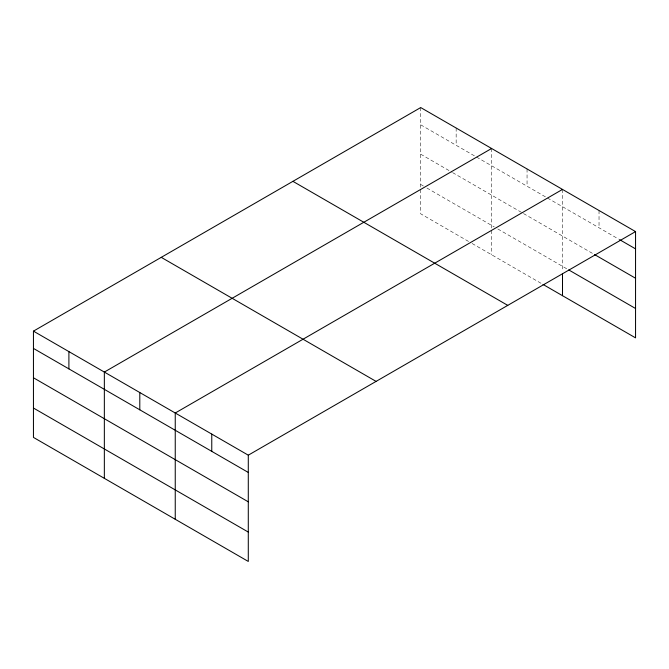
<?xml version="1.0" encoding="UTF-8"?>
<svg xmlns="http://www.w3.org/2000/svg" width="669" height="669" viewBox="0 0 669 669"><rect width="100%" height="100%" fill="white"/><g stroke="black" fill="none" stroke-linecap="round" stroke-linejoin="round"><path stroke-width="0.5" stroke-dasharray="3.35 2.51" d="M420.709 124.827L475.659 156.554M476.537 157.064L546.556 197.489M547.434 197.999L618.624 239.092M420.709 154.196L451.726 172.109M452.612 172.619L522.623 213.035M523.509 213.553L593.679 254.061M420.709 184.452L423.368 185.99M426.914 188.039L494.266 226.925M497.811 228.965L567.847 269.406M468.568 241.45L420.709 213.821L420.709 188.507M472.113 243.499L542.124 283.924M599.031 210.509L599.031 227.778M562.504 189.419L562.504 271.38M527.055 168.956L527.055 186.225M491.606 148.493L491.606 229.442M491.606 230.454L491.606 254.755M456.158 128.022L456.158 145.298M420.709 107.558L420.709 187.496"/><path stroke-width="1" d="M33.45 331.138L248.291 455.179L248.291 561.442L33.45 437.409L33.45 331.138L420.709 107.558L635.55 231.591L635.55 337.862L543.011 284.434M491.606 148.493L104.347 372.073L104.347 478.335M562.504 189.419L175.245 413.007L175.245 519.269M248.291 455.179L635.55 231.591M619.519 239.611L635.55 248.868M594.574 254.58L635.55 278.237M568.742 269.916L635.55 308.493M292.913 181.341L507.754 305.373M161.246 257.356L376.087 381.397M33.45 348.415L248.291 472.448M33.45 377.776L248.291 501.817M33.45 408.04L248.291 532.072M562.504 273.412L562.504 295.69M211.764 434.089L211.764 451.366M139.796 392.536L139.796 409.813M68.899 351.61L68.899 368.878"/></g></svg>
